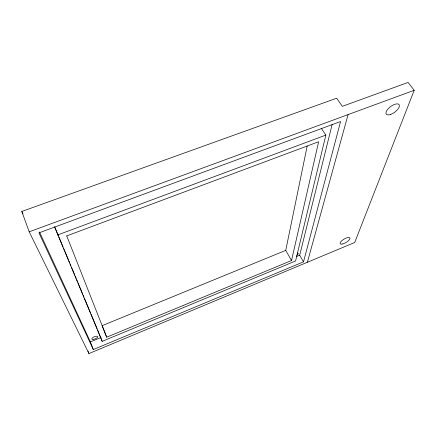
<?xml version="1.0" encoding="UTF-8"?>
<svg xmlns="http://www.w3.org/2000/svg" width="436" height="436" viewBox="0 0 436 436"><rect width="100%" height="100%" fill="white"/><g stroke="black" fill="none" stroke-linecap="round" stroke-linejoin="round"><path stroke-width="0.65" d="M66.713 235.86L106.695 337.202L291.526 260.526L285.743 250.373L307.184 146.065M291.526 260.526L318.64 141.744L66.719 235.914M321.468 128.511L325.85 135.095L295.592 260.973L102.188 341.361L54.598 226.894M303.521 261.84L340.571 121.524L38.951 232.873L93.309 349.547L303.521 261.84L299.69 255.213L332.123 124.5M307.385 262.259L348.086 114.592M414.2 90.29L354.713 242.481L88.944 353.569L29.201 231.81L21.8 211.465L336.652 98.22L342.325 106.34L408.096 82.431L414.2 90.29L29.201 231.81M39.48 232.001L90.399 341.884L101.087 337.459M296.545 256.515L299.69 255.213M285.743 250.373L102.155 325.665L106.695 337.202M57.705 234.928L325.85 135.095M21.8 211.465L22.988 213.918M54.663 226.922L58.331 235.713M58.855 236.966L63.046 247.016M63.569 248.269L64.354 250.155M64.882 251.409L68.283 259.573M68.806 260.826L69.597 262.712M70.12 263.965L70.904 265.851M71.428 267.105L74.834 275.269M75.357 276.528L76.142 278.408M76.665 279.667L77.45 281.547M77.979 282.806L82.693 294.109M83.216 295.363L84.001 297.248M84.524 298.502L90.546 312.944M91.07 314.198L97.097 328.64M97.62 329.899L102.188 341.361M90.399 341.884L93.309 349.547M87.996 351.04L88.944 353.569M297.259 253.093A2.818 1.03 -29.5 0 1 296.72 255.338M93.053 339.388A3.112 1.161 -22.2 0 0 97.664 336.924A3.112 1.161 -22.2 0 0 93.582 337.072A3.112 1.161 -22.2 0 0 93.053 339.388M342.805 243.942A5.663 1.957 -30.9 0 0 349.988 238.187A5.663 1.957 -30.9 0 0 342.315 240.323A5.663 1.957 -30.9 0 0 342.805 243.942M390.82 114.379A7.979 3.493 -36.6 0 0 399.223 104.847A7.979 3.493 -36.6 0 0 388.013 108.946A7.979 3.493 -36.6 0 0 390.82 114.379"/></g></svg>
